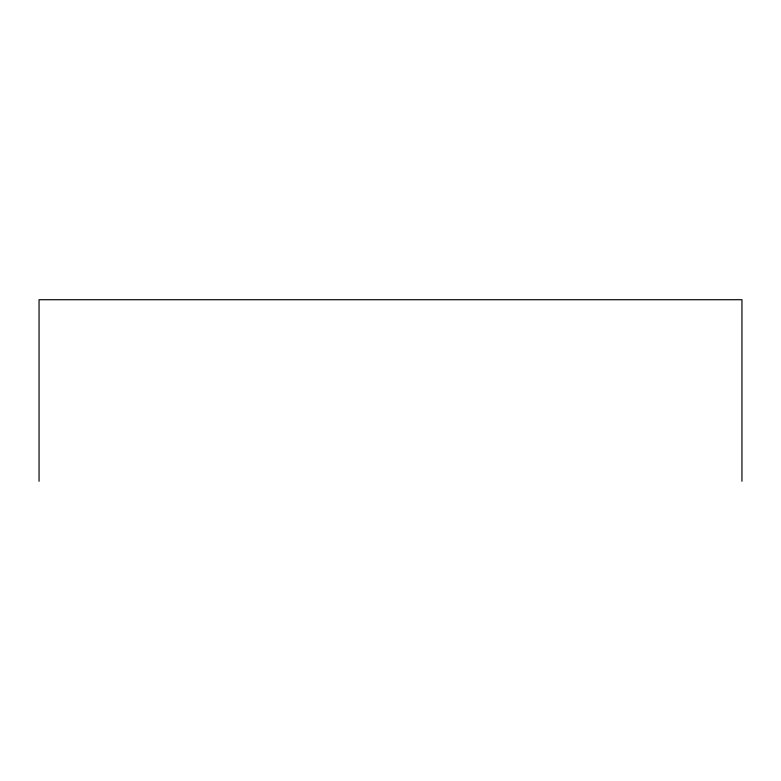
<?xml version="1.0" encoding="UTF-8"?>
<svg xmlns="http://www.w3.org/2000/svg" width="781" height="781" viewBox="0 0 781 781"><rect width="100%" height="100%" fill="white"/><g stroke="black" fill="none" stroke-linecap="round" stroke-linejoin="round"><path stroke-width="1.17" d="M741.95 481.281L741.95 299.719L39.05 299.719L39.05 481.281"/></g></svg>
